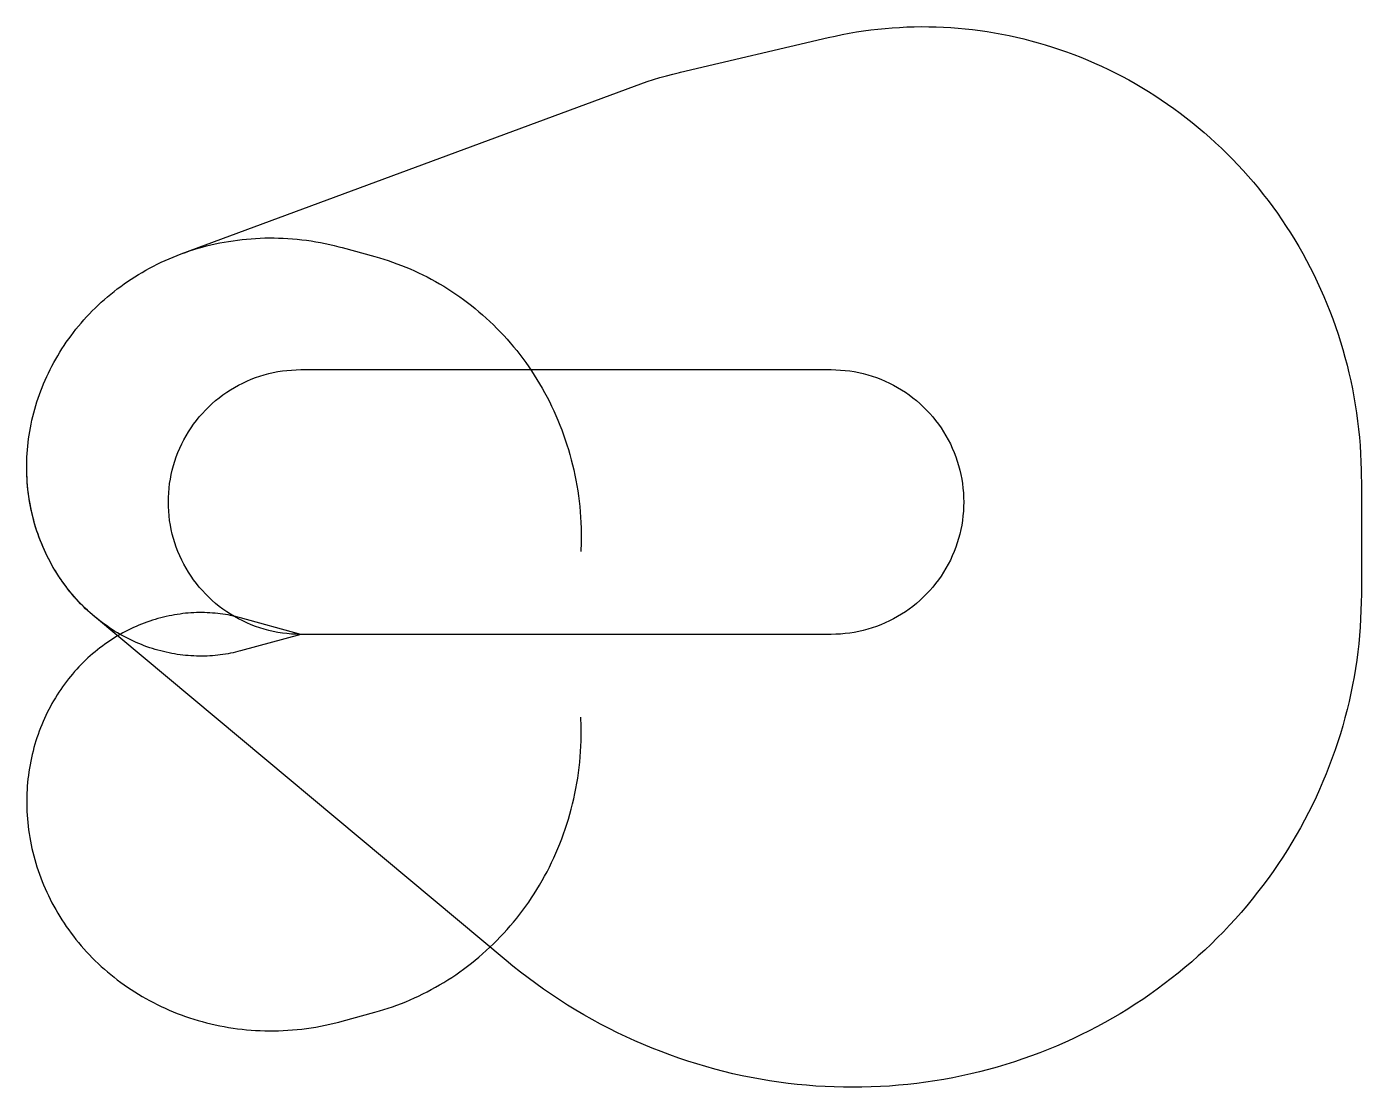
# Model space of a CAD drawing. Header units: metres. Extents: x -4777 to 18484, y -7898 to 10597.
import ezdxf

# ---------------------------------------------------------------- set-up
doc = ezdxf.new("R2010")
doc.units = ezdxf.units.M

msp = doc.modelspace()

# ---------------------------------------------------------------- linework, layer by layer
at = {"layer": 'NorminalTrack', "color": 1}
msp.add_lwpolyline([(0, 0), (0, 0), (-81, 1), (-161, 6), (-241, 13), (-321, 22), (-401, 35), (-480, 50), (-558, 69), (-636, 89), (-713, 113), (-789, 139), (-865, 168), (-939, 200), (-1012, 234), (-1084, 270), (-1154, 309), (-1223, 351), (-1291, 395), (-1357, 441), (-1421, 489), (-1484, 540), (-1544, 593), (-1603, 648), (-1660, 705), (-1715, 764), (-1768, 824), (-1819, 887), (-1867, 951), (-1913, 1017), (-1957, 1085), (-1999, 1154), (-2038, 1224), (-2074, 1296), (-2108, 1369), (-2140, 1443), (-2169, 1519), (-2195, 1595), (-2219, 1672), (-2239, 1750), (-2258, 1828), (-2273, 1907), (-2285, 1987), (-2295, 2067), (-2302, 2147), (-2307, 2227), (-2308, 2308), (-2307, 2388), (-2302, 2469), (-2295, 2549), (-2285, 2629), (-2273, 2709), (-2258, 2788), (-2239, 2866), (-2219, 2944), (-2195, 3021), (-2169, 3097), (-2140, 3173), (-2108, 3247), (-2074, 3320), (-2038, 3391), (-1999, 3462), (-1957, 3531), (-1913, 3599), (-1867, 3665), (-1819, 3729), (-1768, 3791), (-1715, 3852), (-1660, 3911), (-1603, 3968), (-1544, 4023), (-1484, 4076), (-1421, 4127), (-1357, 4175), (-1291, 4221), (-1223, 4265), (-1154, 4307), (-1084, 4346), (-1012, 4382), (-939, 4416), (-865, 4448), (-789, 4477), (-713, 4503), (-636, 4526), (-558, 4547), (-480, 4565), (-401, 4581), (-321, 4593), (-241, 4603), (-161, 4610), (-81, 4614), (0, 4616), (0, 4616), (9246, 4616), (9246, 4616), (9327, 4614), (9407, 4610), (9487, 4603), (9567, 4593), (9647, 4581), (9726, 4565), (9804, 4547), (9882, 4526), (9959, 4503), (10036, 4477), (10111, 4448), (10185, 4416), (10258, 4382), (10330, 4346), (10400, 4307), (10469, 4265), (10537, 4221), (10603, 4175), (10667, 4127), (10730, 4076), (10790, 4023), (10849, 3968), (10906, 3911), (10961, 3852), (11014, 3791), (11065, 3729), (11113, 3665), (11160, 3599), (11203, 3531), (11245, 3462), (11284, 3391), (11321, 3320), (11355, 3247), (11386, 3173), (11415, 3097), (11441, 3021), (11465, 2944), (11486, 2866), (11504, 2788), (11519, 2709), (11532, 2629), (11541, 2549), (11548, 2469), (11553, 2388), (11554, 2308), (11553, 2227), (11548, 2147), (11541, 2067), (11532, 1987), (11519, 1907), (11504, 1828), (11486, 1750), (11465, 1672), (11441, 1595), (11415, 1519), (11386, 1443), (11355, 1369), (11321, 1296), (11284, 1224), (11245, 1154), (11203, 1085), (11160, 1017), (11113, 951), (11065, 887), (11014, 824), (10961, 764), (10906, 705), (10849, 648), (10790, 593), (10730, 540), (10667, 489), (10603, 441), (10537, 395), (10469, 351), (10400, 309), (10330, 270), (10258, 234), (10185, 200), (10111, 168), (10036, 139), (9959, 113), (9882, 89), (9804, 69), (9726, 50), (9647, 35), (9567, 22), (9487, 13), (9407, 6), (9327, 1), (9246, 0), (0, 0)], dxfattribs=at)
at = {"layer": 'WindSpiral', "color": 5}
for points in [[(0, 0), (-1051, -288), (-1094, -299), (-1137, -310), (-1180, -320), (-1224, -329), (-1268, -338), (-1313, -345), (-1357, -352), (-1402, -358), (-1448, -364), (-1493, -369), (-1539, -372), (-1585, -375), (-1631, -378), (-1678, -379), (-1725, -380), (-1772, -380), (-1819, -379), (-1866, -377), (-1914, -374), (-1961, -371), (-2009, -367), (-2057, -362), (-2104, -355), (-2152, -349), (-2200, -341), (-2248, -332), (-2296, -323), (-2345, -312), (-2393, -301), (-2441, -289), (-2489, -276), (-2537, -262), (-2584, -247), (-2632, -232), (-2680, -215), (-2727, -198), (-2775, -179), (-2822, -160), (-2869, -140), (-2916, -119), (-2963, -97), (-3009, -74), (-3056, -50), (-3101, -26), (-3147, 0), (-3193, 26), (-3238, 53), (-3282, 82), (-3327, 111), (-3371, 141), (-3415, 171), (-3458, 203), (-3501, 236), (-3543, 269), (-3585, 303), (-3627, 338), (-3668, 374), (-3709, 411), (-3749, 448), (-3788, 487), (-3827, 526), (-3866, 566), (-3903, 607), (-3941, 649), (-3977, 691), (-4013, 734), (-4049, 778), (-4083, 823), (-4118, 868), (-4151, 915), (-4184, 961), (-4215, 1009), (-4247, 1057), (-4277, 1106), (-4307, 1156), (-4336, 1207), (-4364, 1258), (-4391, 1309), (-4418, 1362), (-4443, 1415), (-4468, 1468), (-4492, 1522), (-4515, 1577), (-4537, 1632), (-4558, 1688), (-4579, 1745), (-4598, 1802), (-4617, 1859), (-4634, 1917), (-4651, 1975), (-4666, 2034), (-4681, 2094), (-4695, 2153), (-4707, 2213), (-4719, 2274), (-4729, 2335), (-4739, 2396), (-4747, 2458), (-4755, 2520), (-4761, 2582), (-4766, 2644), (-4771, 2707), (-4774, 2770), (-4776, 2834), (-4777, 2897), (-4776, 2961), (-4775, 3025), (-4773, 3089), (-4769, 3153), (-4764, 3217), (-4759, 3281), (-4752, 3346), (-4744, 3410), (-4734, 3475), (-4724, 3539), (-4712, 3604), (-4700, 3668), (-4686, 3733), (-4671, 3797), (-4654, 3861), (-4637, 3925), (-4619, 3989), (-4599, 4053), (-4578, 4117), (-4556, 4180), (-4533, 4244), (-4508, 4307), (-4483, 4369), (-4456, 4432), (-4428, 4494), (-4399, 4556), (-4369, 4617), (-4337, 4679), (-4305, 4739), (-4271, 4800), (-4236, 4859), (-4200, 4919), (-4163, 4978), (-4125, 5036), (-4086, 5094), (-4045, 5151), (-4004, 5208), (-3961, 5265), (-3918, 5320), (-3873, 5375), (-3827, 5429), (-3780, 5483), (-3732, 5536), (-3683, 5588), (-3633, 5640), (-3582, 5691), (-3530, 5741), (-3477, 5790), (-3423, 5838), (-3367, 5886), (-3311, 5933), (-3254, 5979), (-3197, 6024), (-3138, 6068), (-3078, 6111), (-3017, 6153), (-2956, 6194), (-2893, 6235), (-2830, 6274), (-2766, 6312), (-2701, 6349), (-2635, 6385), (-2569, 6421), (-2502, 6455), (-2434, 6488), (-2365, 6519), (-2295, 6550), (-2225, 6580), (-2154, 6608), (-2083, 6635), (-2083, 6635), (5814, 9562), (5924, 9601), (6035, 9639), (6147, 9675), (6259, 9709), (6373, 9741), (6487, 9771), (6601, 9800), (6618, 9804), (9192, 10407), (9314, 10434), (9437, 10459), (9560, 10483), (9684, 10504), (9808, 10523), (9933, 10540), (10058, 10554), (10184, 10567), (10310, 10577), (10436, 10585), (10563, 10591), (10690, 10595), (10817, 10597), (10944, 10596), (11072, 10593), (11199, 10588), (11327, 10580), (11455, 10571), (11582, 10559), (11710, 10545), (11838, 10528), (11965, 10510), (12093, 10489), (12220, 10466), (12347, 10440), (12473, 10413), (12600, 10383), (12726, 10351), (12851, 10316), (12976, 10280), (13101, 10241), (13225, 10200), (13348, 10156), (13471, 10111), (13594, 10063), (13715, 10013), (13836, 9961), (13956, 9907), (14076, 9850), (14194, 9792), (14312, 9731), (14429, 9668), (14544, 9603), (14659, 9536), (14773, 9467), (14886, 9396), (14997, 9322), (15108, 9247), (15217, 9170), (15325, 9090), (15432, 9009), (15537, 8925), (15641, 8840), (15744, 8753), (15845, 8664), (15945, 8573), (16044, 8480), (16141, 8385), (16236, 8289), (16330, 8190), (16422, 8090), (16513, 7989), (16602, 7885), (16689, 7780), (16775, 7673), (16859, 7565), (16941, 7455), (17021, 7343), (17099, 7230), (17176, 7115), (17250, 6999), (17323, 6881), (17393, 6763), (17462, 6642), (17528, 6520), (17593, 6397), (17655, 6273), (17716, 6148), (17774, 6021), (17830, 5893), (17884, 5764), (17936, 5634), (17985, 5503), (18033, 5371), (18078, 5237), (18120, 5103), (18161, 4968), (18199, 4832), (18235, 4696), (18268, 4558), (18299, 4420), (18328, 4281), (18355, 4142), (18378, 4001), (18400, 3861), (18419, 3719), (18436, 3577), (18450, 3435), (18462, 3292), (18471, 3149), (18478, 3006), (18482, 2862), (18483, 2718), (18484, 2692), (18484, 704), (18482, 560), (18478, 415), (18472, 271), (18463, 127), (18452, -18), (18438, -162), (18422, -307), (18403, -451), (18381, -595), (18357, -739), (18330, -882), (18301, -1025), (18270, -1168), (18235, -1311), (18199, -1453), (18159, -1595), (18118, -1736), (18073, -1876), (18027, -2016), (17977, -2155), (17925, -2294), (17871, -2431), (17814, -2568), (17755, -2704), (17694, -2840), (17630, -2974), (17563, -3107), (17494, -3240), (17423, -3371), (17349, -3501), (17273, -3630), (17195, -3758), (17114, -3884), (17031, -4010), (16946, -4134), (16859, -4256), (16769, -4378), (16677, -4497), (16583, -4616), (16487, -4733), (16388, -4848), (16288, -4961), (16185, -5073), (16080, -5184), (15974, -5292), (15865, -5399), (15754, -5504), (15641, -5608), (15527, -5709), (15410, -5809), (15292, -5906), (15171, -6002), (15049, -6096), (14926, -6187), (14800, -6277), (14673, -6364), (14544, -6449), (14414, -6533), (14281, -6614), (14148, -6692), (14013, -6769), (13876, -6843), (13738, -6915), (13598, -6984), (13458, -7051), (13315, -7116), (13172, -7179), (13027, -7239), (12881, -7296), (12734, -7351), (12586, -7403), (12437, -7453), (12287, -7501), (12136, -7546), (11984, -7588), (11830, -7627), (11677, -7664), (11522, -7699), (11366, -7730), (11210, -7759), (11053, -7785), (10896, -7809), (10738, -7830), (10579, -7848), (10420, -7863), (10261, -7876), (10101, -7885), (9941, -7892), (9780, -7897), (9620, -7898), (9459, -7897), (9298, -7892), (9137, -7885), (8976, -7875), (8815, -7863), (8654, -7847), (8493, -7829), (8332, -7808), (8171, -7784), (8011, -7757), (7851, -7727), (7691, -7695), (7532, -7660), (7373, -7621), (7215, -7580), (7057, -7537), (6900, -7490), (6744, -7441), (6588, -7389), (6433, -7334), (6279, -7276), (6126, -7216), (5973, -7153), (5822, -7087), (5671, -7018), (5522, -6947), (5374, -6873), (5226, -6797), (5080, -6717), (4936, -6635), (4792, -6551), (4650, -6464), (4510, -6374), (4370, -6282), (4233, -6187), (4096, -6090), (3962, -5990), (3828, -5888), (3697, -5784), (3581, -5688), (-3595, 311), (-3636, 346), (-3677, 383), (-3718, 420), (-3758, 457), (-3797, 496), (-3836, 535), (-3874, 576), (-3912, 617), (-3949, 658), (-3986, 701), (-4022, 744), (-4057, 788), (-4091, 833), (-4125, 879), (-4159, 925), (-4191, 972), (-4223, 1020), (-4254, 1069), (-4284, 1118), (-4314, 1168), (-4342, 1218), (-4370, 1270), (-4397, 1321), (-4424, 1374), (-4449, 1427), (-4474, 1481), (-4497, 1535), (-4520, 1590), (-4542, 1645), (-4563, 1701), (-4583, 1758), (-4603, 1815), (-4621, 1872), (-4638, 1930), (-4654, 1989), (-4670, 2048), (-4684, 2107), (-4698, 2167), (-4710, 2227), (-4721, 2288), (-4732, 2349), (-4741, 2410), (-4749, 2472), (-4756, 2534), (-4762, 2596), (-4767, 2659), (-4771, 2722), (-4774, 2785), (-4776, 2848), (-4777, 2912), (-4777, 2918)], [(0, 0), (-1051, -288), (-1094, -299), (-1137, -310), (-1180, -320), (-1224, -329), (-1268, -338), (-1313, -345), (-1357, -352), (-1402, -358), (-1448, -364), (-1493, -369), (-1539, -372), (-1585, -375), (-1631, -378), (-1678, -379), (-1725, -380), (-1772, -380), (-1819, -379), (-1866, -377), (-1914, -374), (-1961, -371), (-2009, -367), (-2057, -362), (-2104, -355), (-2152, -349), (-2200, -341), (-2248, -332), (-2296, -323), (-2345, -312), (-2393, -301), (-2441, -289), (-2489, -276), (-2537, -262), (-2584, -247), (-2632, -232), (-2680, -215), (-2727, -198), (-2775, -179), (-2822, -160), (-2869, -140), (-2916, -119), (-2963, -97), (-3009, -74), (-3056, -50), (-3101, -26), (-3147, 0), (-3193, 26), (-3238, 53), (-3282, 82), (-3327, 111), (-3371, 141), (-3415, 171), (-3458, 203), (-3501, 236), (-3543, 269), (-3585, 303), (-3627, 338), (-3668, 374), (-3709, 411), (-3749, 448), (-3788, 487), (-3827, 526), (-3866, 566), (-3903, 607), (-3941, 649), (-3977, 691), (-4013, 734), (-4049, 778), (-4083, 823), (-4118, 868), (-4151, 915), (-4184, 961), (-4215, 1009), (-4247, 1057), (-4277, 1106), (-4307, 1156), (-4336, 1207), (-4364, 1258), (-4391, 1309), (-4418, 1362), (-4443, 1415), (-4468, 1468), (-4492, 1522), (-4515, 1577), (-4537, 1632), (-4558, 1688), (-4579, 1745), (-4598, 1802), (-4617, 1859), (-4634, 1917), (-4651, 1975), (-4666, 2034), (-4681, 2094), (-4695, 2153), (-4707, 2213), (-4719, 2274), (-4729, 2335), (-4739, 2396), (-4747, 2458), (-4755, 2520), (-4761, 2582), (-4766, 2644), (-4771, 2707), (-4774, 2770), (-4776, 2834), (-4777, 2897), (-4776, 2961), (-4775, 3025), (-4773, 3089), (-4769, 3153), (-4764, 3217), (-4759, 3281), (-4752, 3346), (-4744, 3410), (-4734, 3475), (-4724, 3539), (-4712, 3604), (-4700, 3668), (-4686, 3733), (-4671, 3797), (-4654, 3861), (-4637, 3925), (-4619, 3989), (-4599, 4053), (-4578, 4117), (-4556, 4180), (-4533, 4244), (-4508, 4307), (-4483, 4369), (-4456, 4432), (-4428, 4494), (-4399, 4556), (-4369, 4617), (-4337, 4679), (-4305, 4739), (-4271, 4800), (-4236, 4859), (-4200, 4919), (-4163, 4978), (-4125, 5036), (-4086, 5094), (-4045, 5151), (-4004, 5208), (-3961, 5265), (-3918, 5320), (-3873, 5375), (-3827, 5429), (-3780, 5483), (-3732, 5536), (-3683, 5588), (-3633, 5640), (-3582, 5691), (-3530, 5741), (-3477, 5790), (-3423, 5838), (-3367, 5886), (-3311, 5933), (-3254, 5979), (-3197, 6024), (-3138, 6068), (-3078, 6111), (-3017, 6153), (-2956, 6194), (-2893, 6235), (-2830, 6274), (-2766, 6312), (-2701, 6349), (-2635, 6385), (-2569, 6421), (-2502, 6455), (-2434, 6488), (-2365, 6519), (-2295, 6550), (-2225, 6580), (-2154, 6608), (-2083, 6635), (-2011, 6661), (-1938, 6686), (-1865, 6710), (-1791, 6732), (-1716, 6753), (-1641, 6773), (-1566, 6792), (-1489, 6809), (-1413, 6825), (-1336, 6840), (-1259, 6853), (-1181, 6865), (-1103, 6876), (-1024, 6885), (-945, 6893), (-866, 6900), (-787, 6905), (-707, 6909), (-627, 6912), (-547, 6913), (-466, 6913), (-386, 6911), (-305, 6908), (-224, 6904), (-143, 6898), (-62, 6890), (19, 6882), (100, 6872), (181, 6860), (262, 6847), (343, 6832), (424, 6816), (505, 6799), (585, 6780), (666, 6760), (719, 6745), (1293, 6588), (1370, 6566), (1447, 6543), (1524, 6518), (1601, 6492), (1677, 6464), (1754, 6435), (1829, 6405), (1905, 6373), (1980, 6340), (2054, 6306), (2128, 6270), (2202, 6233), (2275, 6194), (2348, 6154), (2420, 6113), (2491, 6070), (2562, 6026), (2632, 5981), (2702, 5934), (2771, 5886), (2839, 5837), (2907, 5786), (2974, 5734), (3040, 5681), (3105, 5627), (3169, 5571), (3233, 5514), (3295, 5456), (3357, 5397), (3418, 5336), (3478, 5274), (3537, 5212), (3595, 5147), (3652, 5082), (3708, 5016), (3763, 4949), (3817, 4880), (3870, 4810), (3921, 4740), (3972, 4668), (4021, 4595), (4069, 4522), (4116, 4447), (4162, 4371), (4207, 4294), (4250, 4217), (4292, 4138), (4333, 4059), (4372, 3979), (4410, 3898), (4447, 3816), (4482, 3733), (4516, 3650), (4549, 3565), (4580, 3480), (4610, 3395), (4638, 3308), (4665, 3221), (4691, 3134), (4715, 3045), (4737, 2957), (4758, 2867), (4777, 2777), (4795, 2687), (4812, 2596), (4826, 2505), (4839, 2413), (4851, 2321), (4861, 2228), (4869, 2135), (4876, 2042), (4881, 1948), (4885, 1854), (4887, 1760), (4887, 1666), (4886, 1572), (4883, 1477), (4881, 1446)], [(0, 0), (-1051, 288), (-1094, 299), (-1137, 310), (-1180, 320), (-1224, 329), (-1268, 338), (-1313, 345), (-1357, 352), (-1402, 358), (-1448, 364), (-1493, 369), (-1539, 372), (-1585, 375), (-1631, 378), (-1678, 379), (-1725, 380), (-1772, 380), (-1819, 379), (-1866, 377), (-1914, 374), (-1961, 371), (-2009, 367), (-2057, 362), (-2104, 355), (-2152, 349), (-2200, 341), (-2248, 332), (-2296, 323), (-2345, 312), (-2393, 301), (-2441, 289), (-2489, 276), (-2537, 262), (-2584, 247), (-2632, 232), (-2680, 215), (-2727, 198), (-2775, 179), (-2822, 160), (-2869, 140), (-2916, 119), (-2963, 97), (-3009, 74), (-3056, 50), (-3101, 26), (-3147, 0), (-3193, -26), (-3238, -53), (-3282, -82), (-3327, -111), (-3371, -141), (-3415, -171), (-3458, -203), (-3501, -236), (-3543, -269), (-3585, -303), (-3627, -338), (-3668, -374), (-3709, -411), (-3749, -448), (-3788, -487), (-3827, -526), (-3866, -566), (-3903, -607), (-3941, -649), (-3977, -691), (-4013, -734), (-4049, -778), (-4083, -823), (-4118, -868), (-4151, -915), (-4184, -961), (-4215, -1009), (-4247, -1057), (-4277, -1106), (-4307, -1156), (-4336, -1207), (-4364, -1258), (-4391, -1309), (-4418, -1362), (-4443, -1415), (-4468, -1468), (-4492, -1522), (-4515, -1577), (-4537, -1632), (-4558, -1688), (-4579, -1745), (-4598, -1802), (-4617, -1859), (-4634, -1917), (-4651, -1975), (-4666, -2034), (-4681, -2094), (-4695, -2153), (-4707, -2213), (-4719, -2274), (-4729, -2335), (-4739, -2396), (-4747, -2458), (-4755, -2520), (-4761, -2582), (-4766, -2644), (-4771, -2707), (-4774, -2770), (-4776, -2834), (-4777, -2897), (-4776, -2961), (-4775, -3025), (-4773, -3089), (-4769, -3153), (-4764, -3217), (-4759, -3281), (-4752, -3346), (-4744, -3410), (-4734, -3475), (-4724, -3539), (-4712, -3604), (-4700, -3668), (-4686, -3733), (-4671, -3797), (-4654, -3861), (-4637, -3925), (-4619, -3989), (-4599, -4053), (-4578, -4117), (-4556, -4180), (-4533, -4244), (-4508, -4307), (-4483, -4369), (-4456, -4432), (-4428, -4494), (-4399, -4556), (-4369, -4617), (-4337, -4679), (-4305, -4739), (-4271, -4800), (-4236, -4859), (-4200, -4919), (-4163, -4978), (-4125, -5036), (-4086, -5094), (-4045, -5151), (-4004, -5208), (-3961, -5265), (-3918, -5320), (-3873, -5375), (-3827, -5429), (-3780, -5483), (-3732, -5536), (-3683, -5588), (-3633, -5640), (-3582, -5691), (-3530, -5741), (-3477, -5790), (-3423, -5838), (-3367, -5886), (-3311, -5933), (-3254, -5979), (-3197, -6024), (-3138, -6068), (-3078, -6111), (-3017, -6153), (-2956, -6194), (-2893, -6235), (-2830, -6274), (-2766, -6312), (-2701, -6349), (-2635, -6385), (-2569, -6421), (-2502, -6455), (-2434, -6488), (-2365, -6519), (-2295, -6550), (-2225, -6580), (-2154, -6608), (-2083, -6635), (-2011, -6661), (-1938, -6686), (-1865, -6710), (-1791, -6732), (-1716, -6753), (-1641, -6773), (-1566, -6792), (-1489, -6809), (-1413, -6825), (-1336, -6840), (-1259, -6853), (-1181, -6865), (-1103, -6876), (-1024, -6885), (-945, -6893), (-866, -6900), (-787, -6905), (-707, -6909), (-627, -6912), (-547, -6913), (-466, -6913), (-386, -6911), (-305, -6908), (-224, -6904), (-143, -6898), (-62, -6890), (19, -6882), (100, -6872), (181, -6860), (262, -6847), (343, -6832), (424, -6816), (505, -6799), (585, -6780), (666, -6760), (719, -6745), (1293, -6588), (1370, -6566), (1447, -6543), (1524, -6518), (1601, -6492), (1677, -6464), (1754, -6435), (1829, -6405), (1905, -6373), (1980, -6340), (2054, -6306), (2128, -6270), (2202, -6233), (2275, -6194), (2348, -6154), (2420, -6113), (2491, -6070), (2562, -6026), (2632, -5981), (2702, -5934), (2771, -5886), (2839, -5837), (2907, -5786), (2974, -5734), (3040, -5681), (3105, -5627), (3169, -5571), (3233, -5514), (3295, -5456), (3357, -5397), (3418, -5336), (3478, -5274), (3537, -5212), (3595, -5147), (3652, -5082), (3708, -5016), (3763, -4949), (3817, -4880), (3870, -4810), (3921, -4740), (3972, -4668), (4021, -4595), (4069, -4522), (4116, -4447), (4162, -4371), (4207, -4294), (4250, -4217), (4292, -4138), (4333, -4059), (4372, -3979), (4410, -3898), (4447, -3816), (4482, -3733), (4516, -3650), (4549, -3565), (4580, -3480), (4610, -3395), (4638, -3308), (4665, -3221), (4691, -3134), (4715, -3045), (4737, -2957), (4758, -2867), (4777, -2777), (4795, -2687), (4812, -2596), (4826, -2505), (4839, -2413), (4851, -2321), (4861, -2228), (4869, -2135), (4876, -2042), (4881, -1948), (4885, -1854), (4887, -1760), (4887, -1666), (4886, -1572), (4883, -1477), (4881, -1446)]]:
    msp.add_lwpolyline(points, dxfattribs=at)

doc.saveas('drawing.dxf')
